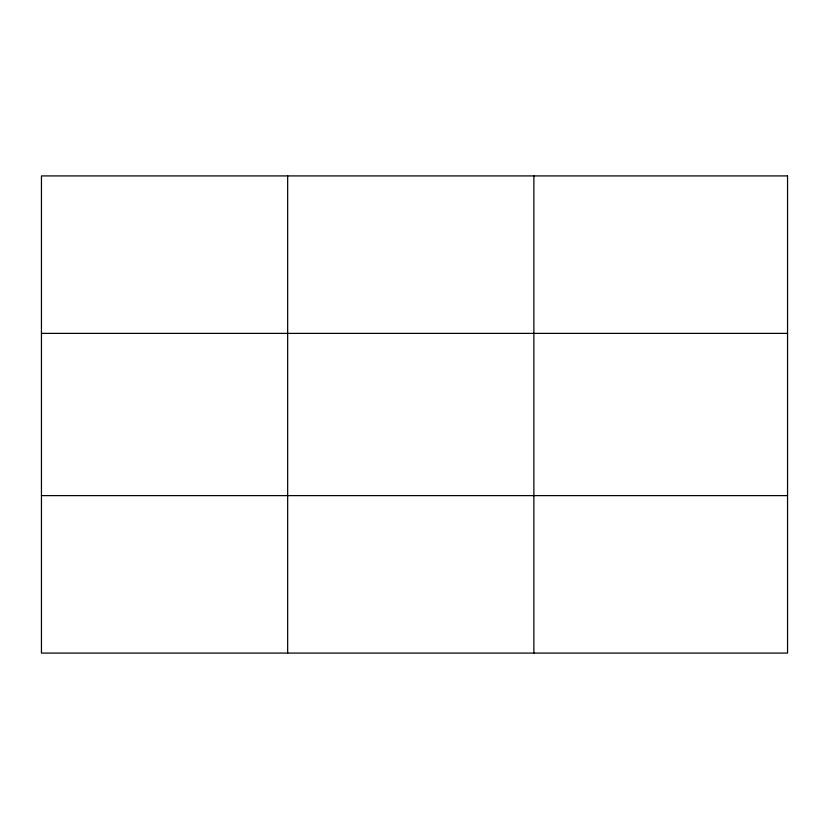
<?xml version="1.0" encoding="UTF-8"?>
<svg xmlns="http://www.w3.org/2000/svg" width="829" height="829" viewBox="0 0 829 829"><rect width="100%" height="100%" fill="white"/><g stroke="black" fill="none" stroke-linecap="round" stroke-linejoin="round"><path stroke-width="1.24" d="M287.663 653.086L287.663 175.914M533.876 653.086L533.876 175.914M41.45 333.382L787.55 333.382M41.45 495.618L787.55 495.618M787.55 175.914L787.55 653.086L41.45 653.086L41.45 175.914L787.55 175.914"/></g></svg>
